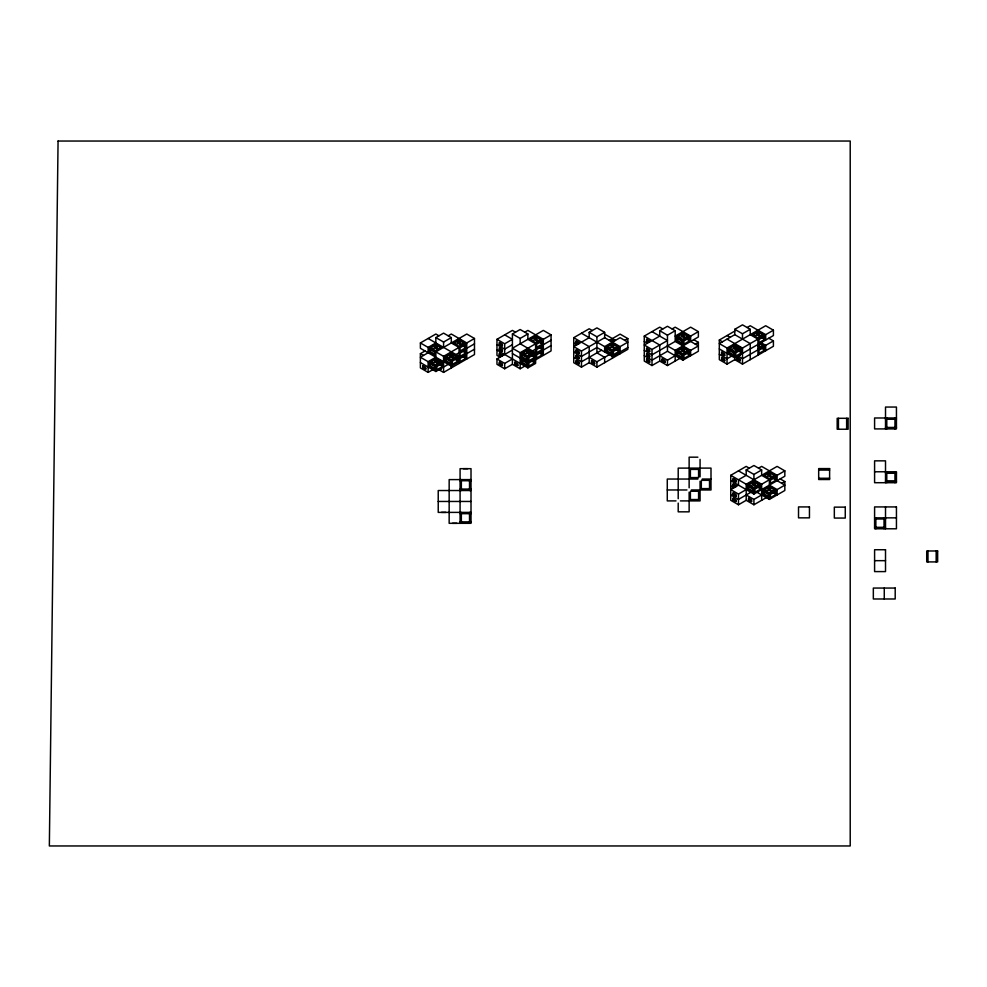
<?xml version="1.0" encoding="UTF-8"?>
<svg xmlns="http://www.w3.org/2000/svg" width="987" height="987" viewBox="0 0 987 987"><rect width="100%" height="100%" fill="white"/><g stroke="black" fill="none" stroke-linecap="round" stroke-linejoin="round"><path stroke-width="1.48" d="M425.039 350.977L420.388 353.654L420.388 367.929L428.124 372.395L432.762 369.718M524.788 366.091L520.149 368.768L512.413 364.314L512.413 333.964L520.149 329.51L527.872 333.964L527.872 339.318L535.608 343.784L535.608 363.413L527.872 367.88L496.967 350.027M644.264 355.727L652 360.181L667.459 351.261L667.459 335.198L675.182 330.731L667.459 326.278L659.723 330.731L659.723 336.086L644.264 345.018L652 349.472L667.459 340.552L652 331.632M734.772 331.089L719.313 340.022L719.313 359.65L727.037 364.117L734.772 359.65L734.772 352.507L719.313 343.587L734.772 334.667L750.231 343.587L750.231 359.65M459.029 361.686L451.306 366.152L420.388 348.3L420.388 342.945L435.847 334.025L438.944 335.802M443.582 361.686L435.847 366.152L420.388 357.22L428.124 352.766L428.124 347.412L435.847 342.945L435.847 337.591L443.582 333.125L451.306 337.591L451.306 342.945L459.029 347.412L459.029 363.475M448.221 335.802L451.306 334.025L466.765 342.945L466.765 359.009M435.946 343.92L429.987 347.362L435.773 350.706L441.707 347.276L435.946 343.92L435.835 346.203M430.813 347.831L435.835 344.932L435.835 348.177L436.735 347.646L438.907 348.904M435.847 337.591L443.582 342.057L451.306 337.591M430.048 350.484L430.937 349.978M432.725 348.942L434.946 347.658L437.994 349.423M429.012 352.112L434.798 355.456L434.798 352.211L429.012 348.867L429.012 352.112L430.048 351.52L434.798 354.259M459.128 339.454L453.169 342.896L458.955 346.24L464.889 342.81L459.128 339.454L459.017 341.749M453.995 343.377L459.017 340.466L459.017 343.71L459.93 343.192L462.089 344.438M455.92 344.475L458.128 343.192L461.188 344.957M435.946 358.195L429.987 361.637L435.773 364.98L441.707 361.55L435.946 358.195L435.835 360.489M430.813 362.118L435.835 359.206L435.835 362.451L436.735 361.933L438.907 363.179M422.707 367.485L425.804 369.274L425.804 367.485L422.707 365.696L422.707 367.485L425.804 368.83M474.488 338.479L443.582 356.332L443.582 372.395L474.488 354.543L474.488 338.479L466.765 334.025L435.847 351.865L435.847 357.22L428.124 361.686L428.124 372.395M430.048 364.758L430.937 364.252M432.725 363.216L434.946 361.933L437.994 363.697M457.191 356.184L451.404 352.84L445.445 356.282L451.232 359.626L457.166 356.196M429.012 366.387L434.798 369.73L434.798 366.498L429.012 363.154L429.012 366.387L430.048 365.795L434.798 368.533M446.26 356.763L451.293 353.852M439.449 362.871L438.166 362.13L439.82 362.648M445.507 359.404L446.395 358.898M448.184 357.862L450.405 356.578L453.452 358.343M465.864 347.658L460.065 351.002L460.065 347.757L465.864 344.414L465.864 347.658L463.051 346.042M444.471 361.032L450.257 364.376L450.257 361.143L444.471 357.8L444.471 361.032L445.507 360.44L450.257 363.179M454.365 357.825L452.194 356.578L451.293 357.097L451.404 352.84M452.317 356.64L454.39 355.443M455.945 354.543L474.488 343.834M420.388 342.945L451.306 360.798L459.029 356.332L428.124 338.479M442.669 366.399L436.883 369.743L436.883 366.498L442.669 363.154L442.669 366.399L439.869 364.783M460.065 356.356L465.864 353.013L465.864 349.768L460.065 353.112L460.065 356.307M420.388 362.574L435.847 371.507L448.221 364.363M459.029 358.121L474.488 349.188M458.128 361.045L452.342 364.388L452.342 361.143L458.128 357.8L458.128 361.045L455.328 359.428M500.051 357.171L496.967 355.382L496.967 339.318L512.413 330.398L515.51 332.187M465.864 358.367L460.065 361.711L460.065 358.466L465.864 355.123L465.864 358.367L463.051 356.751M499.274 344.229L502.371 346.018L502.371 344.229L499.274 342.452L499.274 344.229L502.371 345.573M504.69 354.493L504.69 343.784L512.413 339.318L504.69 334.864M524.788 332.175L527.872 330.398L543.331 339.318L543.331 355.382M499.274 349.583L502.371 351.372L502.371 349.583L499.274 347.806L499.274 349.583L502.371 350.928M512.413 333.964L520.149 338.43L527.872 333.964M512.413 344.673L504.69 349.139L496.967 344.673M502.371 355.838L502.371 354.938L499.274 353.161L499.274 354.938L501.988 356.06M535.694 335.839L529.735 339.281L535.534 342.625L541.468 339.195L535.694 335.839L535.596 340.083L536.496 339.565L538.655 340.811M512.413 364.314L504.69 368.768L496.967 364.314L496.967 358.96L512.413 350.027M530.562 339.75L535.596 336.851M532.486 340.848L534.695 339.577L537.755 341.342M499.274 363.87L502.371 365.646L502.371 363.87L499.274 362.081L499.274 363.87L502.371 365.202M527.872 367.88L527.872 357.171L512.413 348.251L543.331 330.398L551.067 334.864L520.149 352.704L520.149 368.768M527.971 349.225L522.012 352.667L527.798 356.011L533.733 352.581L527.971 349.225L527.86 353.469L530.895 351.853M496.967 358.96L504.69 363.413L512.413 358.96M522.839 353.136L527.86 350.237M522.074 355.789L522.962 355.271M524.763 354.234L526.972 352.964L530.019 354.728M536.644 347.375L542.431 344.031L542.431 340.799L536.644 344.142L536.644 347.338M521.037 357.417L526.824 360.761L526.824 357.516L521.037 354.173L521.037 357.417L522.074 356.813L526.824 359.564M532.511 350.928L551.067 340.219M514.733 363.87L517.83 365.646L517.83 363.87L514.733 362.081L514.733 363.87L517.83 365.202M527.872 357.171L535.608 352.704L520.149 343.784L520.149 338.43M522.074 361.143L522.962 360.625M542.431 349.386L536.644 352.729L536.644 349.497L542.431 346.153L542.431 349.386L539.63 347.769M521.037 362.772L526.824 366.115L526.824 362.871L521.037 359.527L521.037 362.772L522.074 362.167L526.824 364.919M535.608 354.493L551.067 345.573M534.695 357.417L528.909 360.761L528.909 357.528L534.695 354.185L534.695 357.417L531.894 355.801M535.608 358.059L527.872 362.525L512.413 353.605M542.431 354.74L536.644 358.084L536.644 354.851L542.431 351.508L542.431 354.74L539.63 353.124M573.731 337.69L589.19 346.622L589.19 362.685L581.466 367.139L573.731 362.685L573.731 337.69L589.19 328.77L592.286 330.559M535.608 359.848L551.067 350.928L551.067 334.864M534.695 362.772L528.909 366.115L528.909 362.883L534.695 359.539L534.695 362.772L531.894 361.156M581.466 351.076L573.731 346.622L589.19 337.69L589.19 332.335L596.913 327.881L604.649 332.335L604.649 337.69L581.466 351.076L581.466 367.139M579.147 343.501L579.147 342.6L576.05 340.823L576.05 342.6L578.764 343.723M604.649 362.685L604.649 357.331L596.913 352.865L596.913 336.801L604.649 332.335M576.05 351.532L579.147 353.309L579.147 351.532L576.05 349.743L576.05 351.532L579.147 352.865M576.05 356.887L579.147 358.663L579.147 356.887L576.05 355.098L576.05 356.887L579.147 358.219M609.287 340.367L620.107 334.124L627.831 338.59L627.831 349.299L596.913 367.139L589.19 362.685M610.188 340.885L612.471 339.565L614.667 340.836M611.002 341.354L612.359 340.577L613.852 341.305M576.05 362.241L579.147 364.018L579.147 362.241L576.05 360.452L576.05 362.241L579.147 363.574M612.471 343.131L606.511 346.573L612.298 349.916L618.232 346.486L612.471 343.131L612.359 347.387L613.272 346.856L615.432 348.115M601.577 350.175L581.466 361.785L573.731 357.331M607.338 347.042L612.359 344.142M606.573 348.769L606.573 350.73L611.335 353.469M606.573 349.694L607.461 349.188M609.263 348.152L611.471 346.869L614.531 348.633M605.537 351.323L611.335 354.666L611.335 351.421L605.537 348.078L605.537 351.323L606.573 350.73M624.746 340.367L627.831 338.59M591.509 362.241L594.606 364.018L594.606 362.241L591.509 360.452L591.509 362.241L594.606 363.574M612.372 358.219L612.372 351.076L627.831 342.156L620.107 337.69L604.649 346.622L604.649 351.977M589.19 357.331L596.913 361.785L609.287 354.654M644.264 336.086L659.723 345.018L659.723 361.082L652 365.535L644.264 361.082L644.264 336.086L659.723 327.166L662.82 328.955M619.207 351.335L613.408 354.678L613.408 351.434L619.207 348.09L619.207 351.335L616.394 349.706M627.831 347.51L612.372 356.43L596.913 347.51L581.466 356.43L573.731 351.977M619.207 352.495L613.408 356.455L613.408 355.838M649.68 341.897L649.68 340.996L646.584 339.22L646.584 340.996L649.298 342.119M672.098 328.955L675.182 327.166L690.641 336.086L690.641 341.44L698.364 345.906L682.905 354.827L667.459 345.906M646.584 349.929L649.68 351.705L649.68 349.929L646.584 348.14L646.584 349.929L649.68 351.261M683.004 332.607L677.045 336.049L682.831 339.392L688.766 335.962L683.004 332.607L682.893 336.863L683.806 336.333L685.965 337.591M677.872 336.518L682.893 333.618M646.584 355.283L649.68 357.06L649.68 355.283L646.584 353.494L646.584 355.283L649.68 356.615M677.107 339.17L677.995 338.664M679.796 337.616L682.005 336.345L685.064 338.109M676.07 340.799L681.869 344.142L681.869 340.897L676.07 337.554L676.07 340.799L677.107 340.194L681.869 342.945M690.641 355.727L690.641 350.373L675.182 341.44L652 354.827L644.264 350.373M646.584 360.637L649.68 362.414L649.68 360.637L646.584 358.849L646.584 360.637L649.68 361.97M698.364 331.632L690.641 327.166L675.182 336.086L682.905 340.552L698.364 331.632L698.364 336.986L675.182 350.373L675.182 361.082M689.74 340.799L683.942 344.142L683.942 340.91L689.74 337.566L689.74 340.799L686.927 339.183M683.004 346.881L677.045 350.323L682.831 353.667L688.766 350.237L683.004 346.881L682.893 351.138L683.806 350.619L685.965 351.865M677.872 350.792L682.893 347.893M662.043 360.637L665.139 362.414L665.139 360.637L662.043 358.849L662.043 360.637L665.139 361.97M677.107 353.445L677.995 352.939M679.796 351.903L682.005 350.619L685.064 352.384M676.07 355.073L681.869 358.417L681.869 355.172L676.07 351.841L676.07 355.073L677.107 354.481L681.869 357.22M659.723 355.727L667.459 360.181L675.182 355.727M695.28 344.118L698.364 342.341L693.725 339.664M659.723 361.082L667.459 365.535L679.821 358.392M689.74 355.086L683.942 358.429L683.942 355.184L689.74 351.841L689.74 355.086L686.927 353.457M734.772 334.667L734.772 329.313L742.495 324.846L750.231 329.313L750.231 334.667L757.954 339.121L757.954 355.184M667.459 351.261L682.905 360.181L698.364 351.261L698.364 342.341M747.147 327.511L750.231 325.735L765.69 334.667L765.69 340.022M734.772 329.313L742.495 333.766L750.231 329.313M740.657 347.905L734.859 344.562L728.912 348.004L734.698 351.347L740.632 347.917M758.053 331.176L752.094 334.618L757.88 337.961L763.815 334.531L758.053 331.176L757.942 335.432L758.843 334.901L761.014 336.16M729.726 348.473L734.76 345.573L734.76 348.818L735.66 348.288L737.832 349.546M752.921 335.087L757.942 332.187L763.025 335M721.633 353.852L724.717 355.628L724.717 353.852L721.633 352.063L721.633 353.852L724.717 355.184M734.76 346.844L734.859 344.562M728.974 351.125L729.849 350.619M731.651 349.571L733.872 348.3L736.919 350.064M754.833 336.185L757.054 334.914L760.101 336.678M727.937 352.754L733.723 356.097L733.723 352.852L727.937 349.509L727.937 352.754L728.974 352.162L733.723 354.901M738.362 349.225L737.092 348.497L738.745 349.003M721.633 359.206L724.717 360.983L724.717 359.206L721.633 357.417L721.633 359.206L724.717 360.539M734.772 352.507L773.413 330.201L773.413 335.555L734.772 357.862L719.313 348.942M731.688 356.073L727.037 358.762L719.313 354.296M741.595 352.754L735.808 356.097L735.808 352.865L741.595 349.521L741.595 352.754L738.794 351.138M764.777 339.368L758.991 342.711L758.991 339.479L764.777 336.135L764.777 339.368L761.976 337.751M761.014 346.869L758.843 345.61L757.954 346.129L760.101 347.387M737.092 359.206L740.176 360.983L740.176 359.206L737.092 357.417L737.092 359.206L740.176 360.539M757.954 348.621L763.815 345.24L760.249 343.155M768.774 338.233L773.413 340.91L742.495 358.762L737.857 356.085M764.777 350.077L758.991 353.42L758.991 350.188L764.777 346.844L764.777 350.077L761.976 348.46M734.772 359.65L742.495 364.117L773.413 346.264L773.413 340.91M766.294 497.633L753.92 504.764L746.197 500.31L738.473 504.764L730.738 500.31L730.738 475.315L746.197 466.395L749.293 468.183M738.473 504.764L738.473 494.055L730.738 489.601L738.473 485.135L738.473 479.781L746.197 475.315L746.197 469.96L753.92 465.506L761.656 469.96L761.656 475.315L769.379 479.781L769.379 485.135L777.114 489.601L777.114 494.956M733.057 480.225L736.154 482.014L736.154 480.225L733.057 478.448L733.057 480.225L736.154 481.57M758.571 468.171L761.656 466.395L777.114 475.315L777.114 480.669L784.838 485.135L769.379 494.055L761.656 489.601M736.154 486.468L736.154 485.579L733.057 483.803L733.057 485.579L735.759 486.702M746.197 469.96L753.92 474.426L761.656 469.96M754.019 480.755L748.06 484.198L753.846 487.541L759.793 484.111L754.019 480.755L754.019 482.988M769.478 471.835L763.519 475.278L769.305 478.621L775.239 475.191L769.478 471.835L769.366 474.118M748.886 484.666L753.92 481.767L758.991 484.58M764.345 475.746L769.366 472.847L769.366 476.079L770.279 475.561L772.439 476.82M733.057 494.512L736.154 496.288L736.154 494.512L733.057 492.723L733.057 494.512L736.154 495.844M748.121 487.319L749.01 486.813M750.811 485.777L753.019 484.494L756.079 486.258M766.27 476.844L768.478 475.574L771.538 477.338M738.473 494.055L746.197 489.601M747.085 488.947L752.884 492.291L752.884 489.046L747.085 485.703L747.085 488.947L748.121 488.355L752.884 491.094M756.98 485.74L754.821 484.494L753.92 485.012L753.92 481.767M733.057 499.866L736.154 501.643L736.154 499.866L733.057 498.077L733.057 499.866L736.154 501.199M753.92 494.055L753.92 488.701L784.838 470.861L784.838 476.215L753.92 494.055L730.738 480.669M750.836 492.279L738.473 499.41L730.738 494.956M760.755 488.96L754.956 492.303L754.956 489.058L760.755 485.715L760.755 488.96L757.942 487.331M776.214 480.027L770.415 483.371L770.415 480.138L776.214 476.795L776.214 480.027L773.401 478.411M769.478 486.11L763.519 489.552L769.305 492.895L775.239 489.466L769.478 486.11L769.366 488.405M764.345 490.021L769.366 487.122L769.366 490.366L770.279 489.848L772.439 491.094M748.516 499.866L751.613 501.643L751.613 499.866L748.516 498.077L748.516 499.866L751.613 501.199M763.58 492.673L764.469 492.168M766.27 491.131L768.478 489.848L771.538 491.612M746.197 494.956L753.92 499.41L761.656 494.956M762.544 494.302L768.33 497.645L768.33 494.401L762.544 491.057L762.544 494.302L763.58 493.71L768.33 496.449M781.753 483.346L784.838 481.57L780.211 478.892M776.214 494.314L770.415 497.658L770.415 494.413L776.214 491.07L776.214 494.314L773.401 492.686M757.017 492.279L769.379 499.41L784.838 490.49L784.838 481.57M896.443 417.982L874.593 417.982L874.593 428.913L896.443 428.913L896.443 407.051L885.512 407.051L885.512 428.913M886.782 419.117L894.962 419.117M885.512 419.265L896.443 419.265M885.512 427.445L896.443 427.445M697.883 457.178L689.136 457.178L689.136 487.788M690.394 469.393L698.586 469.393M818.679 470.071L829.611 470.071M874.593 471.774L896.443 471.774L896.443 482.705L874.593 482.705L874.593 460.843L885.512 460.843L885.512 482.705M886.782 472.896L894.962 472.896M885.512 473.044L896.443 473.044M698.438 477.585L690.394 477.585L690.394 469.244L698.586 469.244L698.586 477.572M818.679 478.263L829.611 478.263M697.883 479.04L667.274 479.04L667.274 500.902L676.021 500.902M702.263 479.04L710.998 479.04M471.009 479.608L449.159 479.608L449.159 523.32L471.009 523.32L471.009 468.677L460.078 468.677L460.078 523.32M701.942 480.175L709.517 480.175L709.517 488.602L701.325 488.602L701.325 480.829M701.843 480.324L709.517 480.324M461.348 480.731L469.528 480.731M460.078 480.879L461.348 480.879M469.528 480.879L471.009 480.879M885.512 481.237L896.443 481.237M886.782 481.323L894.962 481.323M460.078 489.071L471.009 489.071M667.274 489.971L686.952 489.971M691.319 489.971L710.998 489.971L710.998 468.109L678.205 468.109L678.205 498.719M471.009 490.527L438.228 490.527L438.228 512.389L471.009 512.389M691.011 491.107L698.586 491.107L698.586 499.533L690.394 499.533L690.394 491.748M690.912 491.255L698.586 491.255M680.401 500.902L700.067 500.902L700.067 481.224M438.228 501.458L471.009 501.458M460.078 513.672L471.009 513.672M874.593 517.854L896.443 517.854M875.851 518.989L884.031 518.989M874.593 519.137L875.851 519.137M884.031 519.137L885.512 519.137M460.078 521.864L471.009 521.864M874.593 527.317L885.512 527.317M874.593 560.665L885.512 560.665M773.413 330.201L765.69 325.735L727.037 348.053L727.037 364.117M762.877 337.233L763.741 337.727M761.051 342.699L765.69 345.376L765.69 350.73M759.435 343.624L763.025 345.709M762.877 347.942L763.741 348.436M727.037 335.555L730.133 337.344M727.037 339.121L742.495 348.053L742.495 364.117M734.859 345.512L739.831 348.386M739.695 350.619L740.546 351.113M719.313 340.022L722.41 341.798M739.411 355.197L740.176 355.628L740.176 354.74M683.004 333.557L687.976 336.431M687.828 338.664L688.692 339.158M659.723 330.731L667.459 335.198M683.004 347.831L687.976 350.706M687.828 352.939L688.692 353.432M646.584 340.996L648.903 342.341M644.264 341.453L647.361 343.229M604.649 334.124L615.469 340.367M604.649 337.69L620.107 346.622L620.107 353.753M612.471 344.081L617.443 346.955M589.19 332.335L596.913 336.801M617.294 349.188L618.158 349.682M581.466 333.236L612.372 351.076M576.05 342.6L578.37 343.945M573.731 343.044L576.827 344.833M784.838 470.861L777.114 466.395L746.197 484.247L746.197 500.31M535.694 336.789L540.666 339.651M769.478 472.785L774.45 475.648M540.531 341.897L541.382 342.39M539.63 342.415L542.431 344.031M774.301 477.893L775.165 478.387M540.531 347.251L541.382 347.745M540.531 352.606L541.382 353.099M769.478 487.06L774.45 489.934M738.473 470.861L761.656 484.247L761.656 500.31M774.301 492.168L775.165 492.661M527.971 350.175L532.943 353.038M530.932 354.197L528.773 352.951L528.773 350.632M532.795 355.283L533.659 355.776M758.843 486.813L759.706 487.307M496.967 339.318L504.69 343.784M532.795 360.637L533.659 361.131M730.738 475.315L753.92 488.701M733.057 485.579L735.377 486.924M730.738 486.023L733.834 487.812M499.274 354.938L501.606 356.282M459.128 340.404L464.1 343.279M463.952 345.512L464.815 346.005M463.952 350.866L464.815 351.36M463.051 351.397L465.864 353.013M463.952 356.221L464.815 356.714M435.946 344.87L440.918 347.745M451.404 353.79L456.376 356.665M456.228 358.898L457.08 359.391M435.946 359.145L440.918 362.019M440.77 364.252L441.633 364.746M420.388 353.654L423.485 355.443M440.486 368.83L441.263 369.274L441.263 368.373M438.944 369.718L443.582 372.395M936.169 550.98L936.169 561.911M927.977 550.98L927.977 561.911M894.962 417.982L894.962 428.913M894.962 471.774L894.962 482.705M886.782 417.982L886.782 428.913M886.782 471.774L886.782 482.705M885.512 506.923L885.512 528.785M884.266 588.055L884.266 598.986M884.031 517.854L884.031 528.785M875.851 517.854L875.851 528.785M846.636 418.303L846.636 429.234M838.444 418.303L838.444 429.234M775.165 477.387L775.165 479.423M775.165 491.674L775.165 493.71M770.279 473.242L770.279 475.561M770.279 487.516L770.279 489.848M769.379 494.055L769.379 499.41M768.478 473.353L768.478 475.574M768.478 487.64L768.478 489.848M763.741 336.727L763.741 338.775M763.741 347.436L763.741 349.484M763.519 491.625L763.58 493.71M759.706 486.32L759.706 488.355M758.843 332.582L758.843 334.901M758.843 343.957L758.843 345.61M757.054 332.705L757.054 334.914M754.821 482.162L754.821 484.494M753.92 474.426L753.92 479.781M753.92 499.41L753.92 504.764M753.019 482.285L753.019 484.494M748.899 498.299L748.899 499.644M748.06 486.27L748.121 488.355M742.495 333.766L742.495 339.121M740.546 350.114L740.546 352.162M737.474 347.017L737.474 348.275M737.474 357.639L737.474 358.984M737.092 346.795L737.092 348.497M735.66 345.968L735.66 348.288M733.872 346.092L733.872 348.3M733.44 478.67L733.44 480.003M733.44 484.025L733.44 485.357M733.44 492.945L733.44 494.29M733.44 498.299L733.44 499.644M728.912 350.077L728.974 352.162M722.015 352.285L722.015 353.63M722.015 357.639L722.015 358.984M700.067 459.374L700.067 476.857M689.136 492.155L689.136 511.834L678.205 511.834L678.205 503.086M688.692 338.171L688.692 340.194M688.692 352.445L688.692 354.481M683.806 334.013L683.806 336.333M683.806 348.3L683.806 350.619M682.905 340.552L682.905 345.906M682.905 354.827L682.905 360.181M682.005 334.137L682.005 336.345M682.005 348.411L682.005 350.619M677.107 340.194L677.045 338.122M677.107 352.433L677.107 354.481M675.182 330.731L675.182 341.44M667.459 360.181L667.459 365.535M662.425 359.071L662.425 360.415M652 349.472L652 365.535M646.966 339.442L646.966 340.774M646.966 348.362L646.966 349.706M646.966 353.716L646.966 355.061M646.966 359.071L646.966 360.415M618.158 348.695L618.158 350.73M613.272 340.971L613.272 341.638M613.272 344.537L613.272 346.856M612.471 339.565L612.359 342.156M611.471 344.66L611.471 346.869M596.913 361.785L596.913 367.139M591.892 360.674L591.892 362.007M576.433 341.046L576.433 342.378M576.433 349.966L576.433 351.298M576.433 355.32L576.433 356.652M576.433 360.674L576.433 362.007M541.382 341.391L541.382 343.427M541.382 346.758L541.382 348.781M541.382 352.112L541.382 354.136M536.496 337.246L536.496 339.565M534.695 337.357L534.695 339.577M533.659 354.789L533.659 356.813M533.659 360.144L533.659 362.167M526.972 350.743L526.972 352.964M522.012 354.74L522.074 356.813M522.012 360.095L522.074 362.167M515.128 362.303L515.128 363.635M504.69 363.413L504.69 368.768M499.669 342.674L499.669 344.007M499.669 348.029L499.669 349.361M499.669 353.383L499.669 354.715M499.669 362.303L499.669 363.635M469.528 479.608L469.528 490.527M469.528 512.389L469.528 523.32M467.739 468.677L463.359 468.677M464.815 345.018L464.815 347.054M464.815 350.373L464.815 352.408M464.815 355.727L464.815 357.763M461.348 479.608L461.348 490.527M461.348 512.389L461.348 523.32M459.93 340.873L459.93 343.192M458.128 340.984L458.128 343.192M457.08 358.404L457.08 360.44M456.808 523.32L452.428 523.32M452.194 354.247L452.194 356.578M451.306 360.798L451.306 367.929M450.405 354.37L450.405 356.578M445.877 512.389L441.497 512.389M445.445 358.355L445.507 360.44M443.582 342.057L443.582 347.412M441.633 363.759L441.633 365.795M438.549 360.65L438.549 361.908M438.166 360.428L438.166 362.13M436.735 345.327L436.735 347.646M436.735 359.601L436.735 361.933M435.847 366.152L435.847 371.507M434.946 345.45L434.946 347.658M434.946 359.724L434.946 361.933M430.048 349.472L430.048 351.52M429.987 363.709L430.048 365.795M423.102 365.93L423.102 367.263M58.073 141.042L49.35 845.958L850.214 845.958L850.214 141.042L58.073 141.042M848.117 418.303L837.186 418.303L837.186 429.234L848.117 429.234L848.117 418.303M829.611 468.591L818.679 468.591L818.679 479.522L829.611 479.522L829.611 468.591M809.451 506.923L798.52 506.923L798.52 517.854L809.451 517.854L809.451 506.923M896.443 506.923L874.593 506.923L874.593 528.785L896.443 528.785L896.443 506.923M845.267 507.133L834.336 507.133L834.336 518.064L845.267 518.064L845.267 507.133M885.512 549.734L874.593 549.734L874.593 571.596L885.512 571.596L885.512 549.734M937.65 550.98L926.719 550.98L926.719 561.911L937.65 561.911L937.65 550.98M895.197 588.055L873.335 588.055L873.335 598.986L895.197 598.986L895.197 588.055"/></g></svg>
